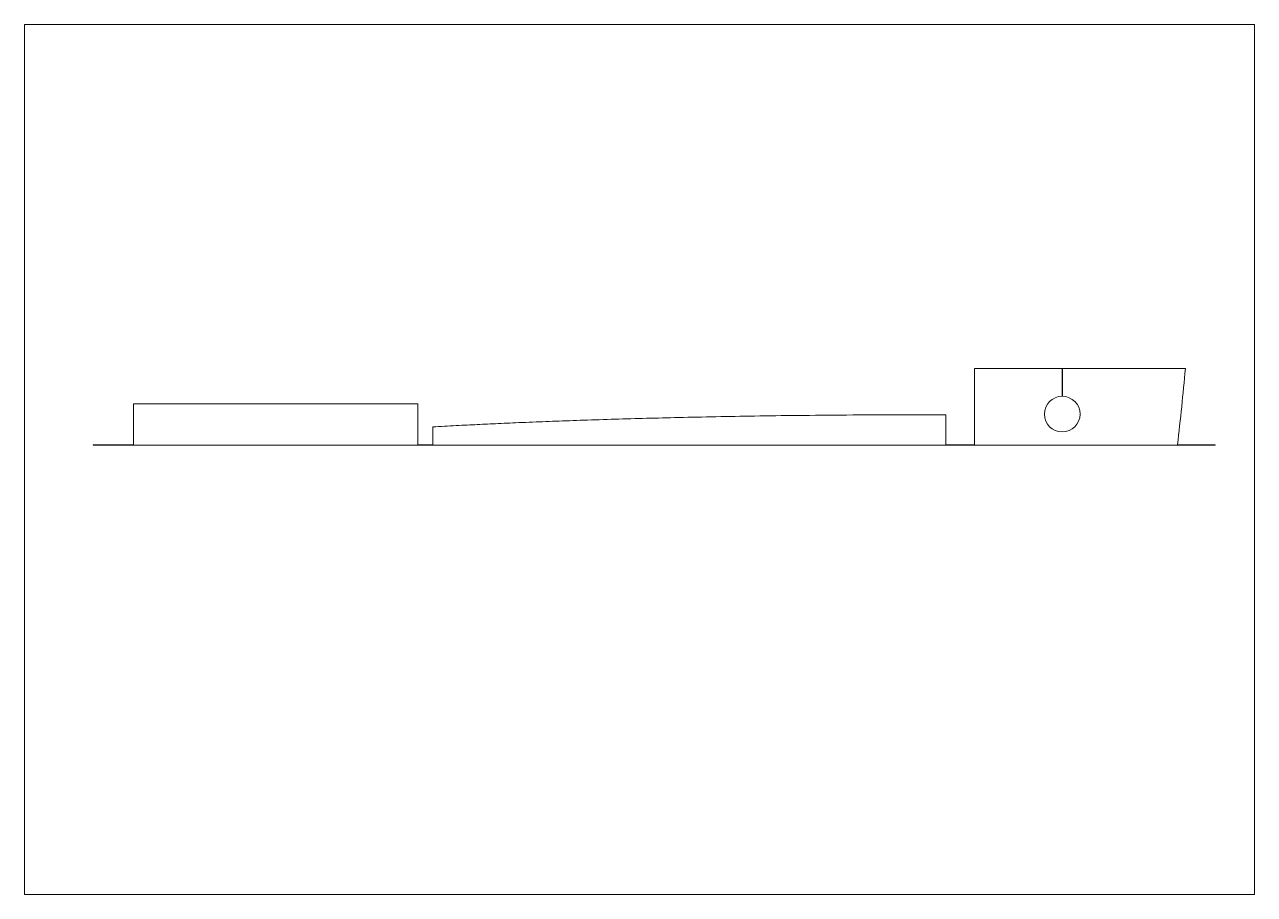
# Paper-space layout 'Sheet' of a CAD drawing. Header units: millimetres. Extents: x 0 to 420, y 0 to 297.
# The model-space entities are those that its viewports show. They can reach past a viewport. Long polylines and large blocks are cut down to what shows.
import ezdxf

# ---------------------------------------------------------------- set-up
doc = ezdxf.new("R2010")
doc.units = ezdxf.units.MM
doc.layers.add('Geometries', color=7, linetype='Continuous')

msp = doc.modelspace()

# ---------------------------------------------------------------- linework, layer by layer
at = {"layer": 'Geometries', "linetype": 'Continuous', "lineweight": 13}
for p, q in [((324.36, 153.55), (324.36, 179.55)), ((324.36, 179.55), (354.31, 179.55)), ((354.31, 179.55), (354.31, 170.1)), ((354.41, 170.1), (354.41, 179.55)), ((354.41, 179.55), (396.44, 179.55)), ((37.2, 167.55), (37.2, 153.55)), ((134.3, 167.55), (37.2, 167.55)), ((134.3, 167.55), (134.3, 153.55)), ((139.4, 159.63), (139.4, 153.55)), ((314.6, 163.76), (314.6, 153.55)), ((37.2, 153.55), (23.4, 153.55)), ((23.4, 153.45), (23.4, 153.55)), ((406.6, 153.45), (23.4, 153.45)), ((139.4, 153.55), (134.3, 153.55)), ((324.36, 153.55), (314.6, 153.55)), ((406.6, 153.55), (393.75, 153.55)), ((406.6, 153.45), (406.6, 153.55))]:
    msp.add_line(p, q, dxfattribs=at)
at = {"layer": 'Geometries', "linetype": 'Continuous', "lineweight": 13, "flags": 128}
for points in [[(155.44, 160.47), (154.59, 160.43), (153.74, 160.39), (152.89, 160.35), (152.04, 160.31), (151.19, 160.26), (150.34, 160.22), (149.35, 160.17), (148.35, 160.12), (147.36, 160.07), (146.37, 160.01), (145.37, 159.96), (144.37, 159.91), (143.37, 159.85), (142.37, 159.8), (141.38, 159.74), (140.39, 159.69), (139.4, 159.63)], [(314.6, 163.76), (312.23, 163.77), (309.85, 163.77), (307.48, 163.77), (305.1, 163.77), (302.73, 163.77), (300.36, 163.77), (297.99, 163.76), (295.82, 163.76), (293.66, 163.75), (291.49, 163.74), (289.33, 163.73), (287.16, 163.72), (285, 163.71), (282.85, 163.7), (280.69, 163.68), (278.54, 163.67), (276.38, 163.65), (274.24, 163.64), (272.09, 163.62), (270.07, 163.6), (268.05, 163.58), (266.03, 163.56), (264.02, 163.53), (262.01, 163.51), (260.19, 163.49), (258.36, 163.47), (256.54, 163.44), (254.72, 163.42), (252.91, 163.39), (251.1, 163.36), (249.29, 163.34), (247.63, 163.31), (245.98, 163.28), (244.32, 163.26), (242.67, 163.23), (241.03, 163.2), (239.38, 163.17), (237.74, 163.14), (236.1, 163.11), (234.47, 163.08), (232.83, 163.04), (231.2, 163.01), (229.57, 162.98), (228.04, 162.94), (226.51, 162.91), (224.98, 162.88), (223.46, 162.84), (221.94, 162.81), (220.56, 162.77), (219.19, 162.74), (217.81, 162.71), (216.44, 162.67), (215.07, 162.64), (213.73, 162.6), (212.39, 162.57), (211.06, 162.53), (209.72, 162.5), (208.36, 162.46), (207.01, 162.42), (205.65, 162.38), (204.3, 162.34), (202.95, 162.3), (201.61, 162.26), (200.27, 162.22), (198.93, 162.18), (197.59, 162.14), (196.25, 162.1), (194.92, 162.05), (193.59, 162.01), (192.27, 161.97), (190.95, 161.92), (189.74, 161.88), (188.53, 161.84), (187.32, 161.8), (186.12, 161.75), (184.92, 161.71), (183.73, 161.67), (182.59, 161.63), (181.45, 161.58), (180.31, 161.54), (179.18, 161.5), (178.05, 161.45), (176.92, 161.41), (175.8, 161.37), (174.67, 161.32), (173.5, 161.27), (172.33, 161.23), (171.16, 161.18), (170, 161.13), (168.84, 161.08), (167.68, 161.03), (166.69, 160.99), (165.7, 160.94), (164.71, 160.9), (163.73, 160.86), (162.75, 160.81), (161.77, 160.77), (160.79, 160.72), (159.9, 160.68), (159, 160.64), (158.11, 160.6), (157.22, 160.56), (156.33, 160.52), (155.44, 160.47)]]:
    msp.add_lwpolyline(points, dxfattribs=at)
at = {"layer": 'Geometries', "linetype": 'Continuous', "lineweight": 13}
for centre, radius, start, end in [((-783.34, 288.63), 1184.81, 353.45335, 354.71743), ((354.36, 164), 6.1, 90.4696, 89.5304)]:
    msp.add_arc(centre, radius, start, end, dxfattribs=at)

psp = doc.layouts.new('Sheet')

# ---------------------------------------------------------------- viewports
at = {"layer": '0'}
psp.add_viewport(center=(210, 148.5), size=(420, 297), view_center_point=(210, 148.5), view_height=297, dxfattribs=at)

doc.saveas('drawing.dxf')
